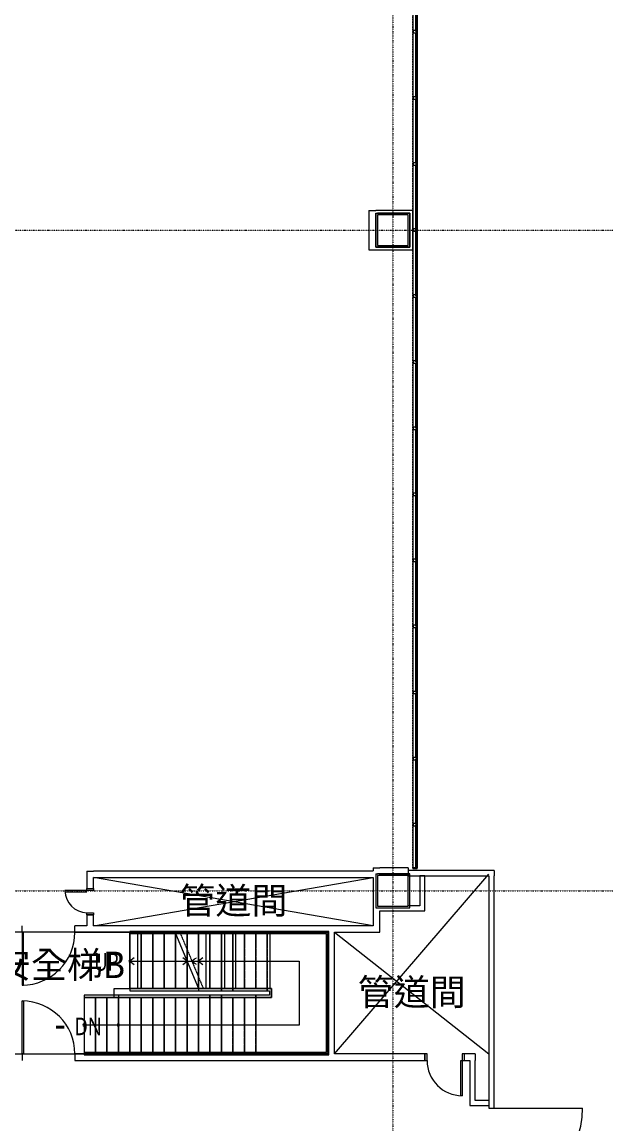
# Model space of a CAD drawing. Extents: x -181672 to 290600, y -29000 to 395522.
# Drawn here: x 253175 to 266440, y 24708 to 49725 of the extents above; entities that cross this region are included whole.
import ezdxf
from ezdxf.enums import TextEntityAlignment as Align

# ---------------------------------------------------------------- set-up
doc = ezdxf.new("R2010")
doc.units = 0
doc.header["$LTSCALE"] = 10
for name, pattern in [('H12PL2$0$JJP_三點線', [0.9, 0.3, -0.15, 0, -0.15, 0, -0.15, 0, -0.15]), ('H12PL2$0$JJP_虛線(退縮線、投影線、地下室範圍、非屬本工程、圖面分區)', [0.45, 0.3, -0.15]), ('H12PL2$0$TAI_虛線', [5.644, 2.822, -2.822]), ('H12PL2$0$虛線', [0.846667, 0.423333, -0.423333])]:
    doc.linetypes.add(name, pattern=pattern)
for name, color, linetype in [('H12PL2$0$A-OBJE-2D', 252, 'Continuous'), ('H12PL2$0$A-STRS', 252, 'Continuous'), ('H12PL2$0$A-TEXT', 252, 'Continuous'), ('H12PL2$0$A-WALL-EX', 252, 'Continuous'), ('H12PL2$0$A-WALL-IN', 252, 'Continuous'), ('H12PL2$0$A-WINDOW', 252, 'Continuous'), ('H12PL2$0$A-ZONE', 252, 'Continuous'), ('H12PL2$0$Door', 252, 'Continuous'), ('H12PL2$0$S-COL', 252, 'Continuous'), ('H12PL2$0$S-GRID', 252, 'Continuous'), ('H12PL2$0$S-SLAB-SHOW', 252, 'Continuous')]:
    doc.layers.add(name, color=color, linetype=linetype)
doc.styles.add('H12PL2$0$Standard', font='', dxfattribs={"width": 0.8})
doc.styles.get('H12PL2$0$Standard').set_extended_font_data('Microsoft JhengHei')

# ---------------------------------------------------------------- blocks, each defined once
blk = doc.blocks.new('H12PL2')
at = {"layer": 'H12PL2$0$A-OBJE-2D', "lineweight": 0}
for p, q in [((254800, 29210), (261150, 30300)), ((261150, 29210), (254800, 30300)), ((260275, 26300), (263780, 30380)), ((260275, 29060), (263780, 26300))]:
    blk.add_line(p, q, dxfattribs=at)
at = {"layer": 'H12PL2$0$A-STRS', "lineweight": 0}
for p, q in [((256644.2, 29080), (255625, 29080)), ((255625, 29080), (255625, 29030)), ((257965, 29080), (255625, 29080)), ((255625, 29080), (255625, 29030)), ((255625, 29030), (256665, 29030)), ((255625, 29030), (255625, 27780)), ((256665, 29030), (255625, 29030)), ((255625, 29030), (255625, 27780)), ((255885, 29030), (255625, 29030)), ((255625, 29030), (257965, 29030)), ((255625, 29030), (255625, 27780)), ((257965, 29030), (255625, 29030)), ((255625, 29030), (255625, 27780)), ((255885, 29030), (255625, 29030)), ((255885, 29030), (255885, 27780)), ((255885, 27780), (255885, 29030)), ((255885, 29030), (255885, 27780)), ((256145, 29030), (255885, 29030)), ((255885, 29030), (255885, 27780)), ((255885, 27780), (255885, 29030)), ((255885, 29030), (255885, 27780)), ((256145, 29030), (255885, 29030)), ((256145, 29030), (256145, 27780)), ((256145, 27780), (256145, 29030)), ((256145, 29030), (256145, 27780)), ((256405, 29030), (256145, 29030)), ((256145, 29030), (256145, 27780)), ((256145, 27780), (256145, 29030)), ((256145, 29030), (256145, 27780)), ((256405, 29030), (256145, 29030)), ((256405, 29030), (256405, 27780)), ((256405, 27780), (256405, 29030)), ((256405, 29030), (256405, 27780)), ((256665, 29030), (256405, 29030)), ((256405, 29030), (256405, 27780)), ((256405, 27780), (256405, 29030)), ((256405, 29030), (256405, 27780)), ((256665, 29030), (256405, 29030)), ((256665, 29030), (256665, 27780)), ((256665, 27780), (256665, 29030)), ((256665, 29030), (256665, 27780)), ((256665, 29030), (257185, 27780)), ((256665, 29030), (256665, 27780)), ((256665, 27780), (256665, 29030)), ((256665, 29030), (256665, 27780)), ((256925, 29030), (256665, 29030)), ((256925, 29030), (256925, 27780)), ((256925, 27780), (256925, 29030)), ((256925, 29030), (256925, 27780)), ((257185, 29030), (256925, 29030)), ((257705, 29080), (257185, 29080)), ((257185, 29080), (257185, 29030)), ((257185, 29030), (257185, 27780)), ((257185, 27780), (257185, 29030)), ((257185, 29030), (257185, 27780)), ((257445, 29030), (257185, 29030)), ((257185, 29030), (257705, 29030)), ((257185, 29030), (257185, 27780)), ((257705, 29030), (257185, 29030)), ((257185, 29030), (257185, 27780)), ((257445, 29030), (257185, 29030)), ((257445, 29030), (257445, 27780)), ((257445, 27780), (257445, 29030)), ((257445, 29030), (257445, 27780)), ((257705, 29030), (257445, 29030)), ((257445, 29030), (257445, 27780)), ((257445, 27780), (257445, 29030)), ((257445, 29030), (257445, 27780)), ((257705, 29030), (257445, 29030)), ((257705, 29030), (257705, 29080)), ((257965, 29080), (257705, 29080)), ((257705, 29080), (257705, 29030)), ((257705, 29030), (257705, 27780)), ((257705, 27780), (257705, 29030)), ((257705, 29030), (257705, 27780)), ((257965, 29030), (257705, 29030)), ((257705, 29030), (257965, 29030)), ((257779.57, 29030), (257705, 29030)), ((257705, 29030), (257705, 27780)), ((257705, 29030), (257705, 27780)), ((257705, 29030), (257705, 27780)), ((257705, 27780), (257705, 29030)), ((257705, 29030), (257705, 27780)), ((257965, 29030), (257705, 29030)), ((257965, 29030), (257779.57, 29030)), ((257965, 29030), (257965, 29080)), ((260145, 29080), (257965, 29080)), ((257965, 29080), (257965, 29030)), ((260145, 29080), (257965, 29080)), ((257965, 29030), (260095, 29030)), ((258032.66, 29030), (257965, 29030)), ((257965, 29030), (257965, 27780)), ((257965, 29030), (257965, 27780)), ((257965, 29030), (257965, 27780)), ((257965, 27780), (257965, 29030)), ((260095, 29030), (257965, 29030)), ((257965, 29030), (257965, 27780)), ((257965, 29030), (260095, 29030)), ((260095, 29030), (257965, 29030)), ((260095, 29030), (257965, 29030)), ((260095, 29030), (258032.66, 29030)), ((260095, 29030), (260095, 26330)), ((260095, 26330), (260095, 29030)), ((260095, 26330), (260095, 29030)), ((260095, 29030), (260095, 26330)), ((260095, 26330), (260095, 29030)), ((260095, 26330), (260095, 29030)), ((260145, 26280), (260145, 29080)), ((260145, 26280), (260145, 29080)), ((255725, 28480), (255625, 28405)), ((255625, 28405), (255885, 28405)), ((255625, 28405), (255885, 28405)), ((255625, 28405), (255725, 28330)), ((255885, 28405), (256925, 28405)), ((255885, 28405), (257965, 28405)), ((256925, 28405), (256825, 28480)), ((256825, 28330), (256925, 28405)), ((256925, 28405), (256925, 27780)), ((256925, 27780), (256925, 28405)), ((256925, 28405), (256925, 27780)), ((257285, 28480), (257185, 28405)), ((257185, 28405), (257445, 28405)), ((257185, 28405), (257285, 28330)), ((257445, 28405), (257705, 28405)), ((257705, 28405), (257965, 28405)), ((257965, 28405), (259470, 28405)), ((257965, 28405), (259470, 28405)), ((259470, 28405), (259470, 26955)), ((259470, 28405), (259470, 26955)), ((257185, 27780), (255625, 27780)), ((255625, 27780), (255625, 27730)), ((255625, 27780), (257185, 27780)), ((255625, 27780), (255885, 27780)), ((257965, 27780), (255625, 27780)), ((255625, 27780), (255625, 27730)), ((255625, 27780), (257965, 27780)), ((255625, 27780), (255885, 27780)), ((255885, 27780), (256145, 27780)), ((255885, 27780), (256145, 27780)), ((256145, 27780), (256405, 27780)), ((256145, 27780), (256405, 27780)), ((256405, 27780), (256665, 27780)), ((256405, 27780), (256665, 27780)), ((256665, 27780), (256925, 27780)), ((256665, 27780), (256925, 27780)), ((256925, 27780), (257185, 27780)), ((256925, 27780), (257185, 27780)), ((257185, 27780), (257445, 27780)), ((257705, 27780), (257185, 27780)), ((257185, 27780), (257185, 27730)), ((257185, 27780), (257705, 27780)), ((257185, 27780), (257445, 27780)), ((257445, 27780), (257705, 27780)), ((257445, 27780), (257705, 27780)), ((257705, 27780), (257965, 27780)), ((257705, 27730), (257705, 27780)), ((257965, 27780), (257705, 27780)), ((257705, 27780), (257705, 27730)), ((257705, 27780), (257779.57, 27780)), ((257705, 27780), (257965, 27780)), ((257779.57, 27780), (257965, 27780)), ((257965, 27730), (257965, 27780)), ((258845, 27780), (257965, 27780)), ((257965, 27780), (257965, 27730)), ((257965, 27780), (258032.66, 27780)), ((257965, 27780), (258845, 27780)), ((258845, 27780), (257965, 27780)), ((257965, 27780), (258845, 27780)), ((257965, 27780), (258845, 27780)), ((258032.66, 27780), (258845, 27780)), ((258845, 27580), (258845, 27780)), ((258845, 27780), (258845, 27580)), ((258845, 27780), (258845, 27580)), ((258845, 27580), (258845, 27780)), ((258845, 27780), (258845, 27580)), ((258845, 27780), (258845, 27580)), ((257445, 27630), (254585, 27630)), ((254585, 27630), (254585, 27580)), ((254585, 27580), (257445, 27580)), ((254585, 27580), (254585, 26330)), ((257445, 27580), (254585, 27580)), ((254845, 27580), (254585, 27580)), ((254585, 27580), (254585, 26330)), ((254845, 26330), (254845, 27580)), ((255105, 27580), (254845, 27580)), ((254845, 27580), (254845, 26330)), ((254845, 26330), (254845, 27580)), ((255105, 26330), (255105, 27580)), ((255365, 27580), (255105, 27580)), ((255105, 27580), (255105, 26330)), ((255105, 26330), (255105, 27580)), ((257705, 27630), (255365, 27630)), ((255365, 27630), (255365, 27580)), ((255365, 27580), (257705, 27580)), ((257705, 27580), (255365, 27580)), ((255365, 27580), (255365, 26330)), ((255625, 27580), (255365, 27580)), ((255365, 27580), (255365, 26330)), ((255365, 26330), (255365, 27580)), ((255625, 27580), (255365, 27580)), ((255365, 27580), (255365, 26330)), ((255365, 26330), (255365, 27580)), ((255625, 27730), (257205.8, 27730)), ((255625, 27730), (257965, 27730)), ((255625, 26330), (255625, 27580)), ((255885, 27580), (255625, 27580)), ((255625, 27580), (255625, 26330)), ((255625, 26330), (255625, 27580)), ((255625, 26330), (255625, 27580)), ((255885, 27580), (255625, 27580)), ((255625, 27580), (255625, 26330)), ((255625, 26330), (255625, 27580)), ((255885, 26330), (255885, 27580)), ((256145, 27580), (255885, 27580)), ((255885, 27580), (255885, 26330)), ((255885, 26330), (255885, 27580)), ((255885, 26330), (255885, 27580)), ((256145, 27580), (255885, 27580)), ((255885, 27580), (255885, 26330)), ((255885, 26330), (255885, 27580)), ((256145, 26330), (256145, 27580)), ((256405, 27580), (256145, 27580)), ((256145, 27580), (256145, 26330)), ((256145, 26330), (256145, 27580)), ((256145, 26330), (256145, 27580)), ((256405, 27580), (256145, 27580)), ((256145, 27580), (256145, 26330)), ((256145, 26330), (256145, 27580)), ((256405, 26330), (256405, 27580)), ((256665, 27580), (256405, 27580)), ((256405, 27580), (256405, 26330)), ((256405, 26330), (256405, 27580)), ((256405, 26330), (256405, 27580)), ((256665, 27580), (256405, 27580)), ((256405, 27580), (256405, 26330)), ((256405, 26330), (256405, 27580)), ((256665, 26330), (256665, 27580)), ((256925, 27580), (256665, 27580)), ((256665, 27580), (256665, 26330)), ((256665, 26330), (256665, 27580)), ((256665, 26330), (256665, 27580)), ((256925, 27580), (256665, 27580)), ((256665, 27580), (256665, 26330)), ((256665, 26330), (256665, 27580)), ((256925, 26330), (256925, 27580)), ((257185, 27580), (256925, 27580)), ((256925, 27580), (256925, 26330)), ((256925, 26330), (256925, 27580)), ((256925, 26330), (256925, 27580)), ((257185, 27580), (256925, 27580)), ((256925, 27580), (256925, 26330)), ((256925, 26330), (256925, 27580)), ((257185, 27730), (257705, 27730)), ((257185, 26330), (257185, 27580)), ((257445, 27580), (257185, 27580)), ((257185, 27580), (257185, 26330)), ((257185, 26330), (257185, 27580)), ((257185, 26330), (257185, 27580)), ((257445, 27580), (257185, 27580)), ((257185, 27580), (257185, 26330)), ((257185, 26330), (257185, 27580)), ((257705, 27630), (257445, 27630)), ((257445, 27630), (257445, 27580)), ((257445, 27580), (257445, 27630)), ((257445, 26330), (257445, 27580)), ((257705, 27580), (257445, 27580)), ((257445, 27580), (257445, 26330)), ((257445, 26330), (257445, 27580)), ((257445, 27580), (257705, 27580)), ((257705, 27580), (257445, 27580)), ((257445, 26330), (257445, 27580)), ((257445, 26330), (257445, 27580)), ((257705, 27580), (257445, 27580)), ((257445, 27580), (257445, 26330)), ((257445, 26330), (257445, 27580)), ((257705, 27730), (257965, 27730)), ((258795, 27630), (257705, 27630)), ((257705, 27630), (257705, 27580)), ((257705, 27580), (257705, 27630)), ((258795, 27630), (257705, 27630)), ((257705, 27580), (258845, 27580)), ((258845, 27580), (257705, 27580)), ((257705, 26330), (257705, 27580)), ((257705, 26330), (257705, 27580)), ((258845, 27580), (257705, 27580)), ((257705, 27580), (257705, 26330)), ((257705, 26330), (257705, 27580)), ((257705, 27580), (258845, 27580)), ((258845, 27580), (257705, 27580)), ((258845, 27580), (257705, 27580)), ((257965, 27730), (258795, 27730)), ((257965, 27730), (258795, 27730)), ((258795, 27730), (258795, 27630)), ((258795, 27730), (258795, 27630)), ((254845, 26955), (254585, 26955)), ((257445, 26955), (254845, 26955)), ((255625, 26955), (255365, 26955)), ((257705, 26955), (255625, 26955)), ((257705, 26955), (257445, 26955)), ((259470, 26955), (257705, 26955)), ((259470, 26955), (257705, 26955)), ((257445, 26330), (254585, 26330)), ((254585, 26330), (254585, 26280)), ((254585, 26330), (257445, 26330)), ((254585, 26330), (254845, 26330)), ((254585, 26280), (257445, 26280)), ((254845, 26330), (255105, 26330)), ((255105, 26330), (255365, 26330)), ((257705, 26330), (255365, 26330)), ((255365, 26330), (255365, 26280)), ((255365, 26330), (257705, 26330)), ((255365, 26330), (255625, 26330)), ((255365, 26330), (255625, 26330)), ((255365, 26280), (257705, 26280)), ((255625, 26330), (255885, 26330)), ((255625, 26330), (255885, 26330)), ((255885, 26330), (256145, 26330)), ((255885, 26330), (256145, 26330)), ((256145, 26330), (256405, 26330)), ((256145, 26330), (256405, 26330)), ((256405, 26330), (256665, 26330)), ((256405, 26330), (256665, 26330)), ((256665, 26330), (256925, 26330)), ((256665, 26330), (256925, 26330)), ((256925, 26330), (257185, 26330)), ((256925, 26330), (257185, 26330)), ((257185, 26330), (257445, 26330)), ((257185, 26330), (257445, 26330)), ((257445, 26330), (257705, 26330)), ((257705, 26330), (257445, 26330)), ((257445, 26330), (257445, 26280)), ((257445, 26280), (257445, 26330)), ((257445, 26330), (257705, 26330)), ((257445, 26330), (257705, 26330)), ((257445, 26280), (257705, 26280)), ((260095, 26330), (257705, 26330)), ((257705, 26330), (257705, 26280)), ((257705, 26280), (257705, 26330)), ((257705, 26330), (260095, 26330)), ((257705, 26330), (260095, 26330)), ((260095, 26330), (257705, 26330)), ((257705, 26330), (260095, 26330)), ((257705, 26330), (260095, 26330)), ((257705, 26280), (260145, 26280)), ((257705, 26280), (260145, 26280))]:
    blk.add_line(p, q, dxfattribs=at)
at = {"layer": 'H12PL2$0$A-STRS', "linetype": 'H12PL2$0$JJP_虛線(退縮線、投影線、地下室範圍、非屬本工程、圖面分區)', "lineweight": 0}
for p, q in [((255804.09, 27780), (255804.09, 29030)), ((255804.09, 27780), (255804.09, 29030)), ((258745, 29080), (256752.51, 29080)), ((256773.31, 29030), (258745, 29030)), ((256925, 29030), (256773.31, 29030)), ((256773.31, 29030), (257293.31, 27780)), ((256925, 29030), (256925, 28665.36)), ((256925, 28665.36), (256925, 29030)), ((256925, 29030), (256925, 28665.36)), ((257185, 29030), (256925, 29030)), ((257185, 29030), (257185, 28040.36)), ((257185, 28040.36), (257185, 29030)), ((257185, 29030), (257185, 28040.36)), ((257445, 29030), (257185, 29030)), ((257360.68, 27780), (257360.68, 29030)), ((257445, 29030), (257445, 27780)), ((257445, 27780), (257445, 29030)), ((257445, 29030), (257445, 27780)), ((257705, 29030), (257445, 29030)), ((257705, 29030), (257705, 27780)), ((257705, 27780), (257705, 29030)), ((257705, 29030), (257705, 27780)), ((257965, 29030), (257705, 29030)), ((257779.57, 27780), (257779.57, 29030)), ((257965, 29030), (257965, 27780)), ((257965, 27780), (257965, 29030)), ((257965, 29030), (257965, 27780)), ((258225, 29030), (257965, 29030)), ((258032.66, 27780), (258032.66, 29030)), ((258225, 29030), (258225, 27780)), ((258225, 27780), (258225, 29030)), ((258225, 29030), (258225, 27780)), ((258485, 29030), (258225, 29030)), ((258485, 29030), (258485, 27780)), ((258485, 27780), (258485, 29030)), ((258485, 29030), (258485, 27780)), ((258745, 29030), (258485, 29030)), ((258745, 29030), (258745, 29080)), ((260145, 29080), (258745, 29080)), ((258745, 29080), (258745, 29030)), ((258745, 29030), (260095, 29030)), ((258745, 29030), (258745, 27780)), ((258745, 29030), (258745, 27780)), ((258745, 29030), (258745, 27780)), ((258745, 27780), (258745, 29030)), ((260095, 29030), (258745, 29030)), ((258745, 29030), (258745, 27780)), ((258812.66, 27780), (258812.66, 29030)), ((260095, 29030), (260095, 26330)), ((260095, 26330), (260095, 29030)), ((260145, 26280), (260145, 29080)), ((257133.31, 28480), (257033.31, 28405)), ((257033.31, 28405), (258745, 28405)), ((257033.31, 28405), (257133.31, 28330)), ((258745, 28405), (259470, 28405)), ((259470, 28405), (259470, 26955)), ((258745, 27780), (257293.31, 27780)), ((257293.31, 27780), (257445, 27780)), ((257445, 27780), (257705, 27780)), ((257705, 27780), (257965, 27780)), ((257965, 27780), (258225, 27780)), ((258225, 27780), (258485, 27780)), ((258485, 27780), (258745, 27780)), ((258745, 27730), (258745, 27780)), ((258845, 27780), (258745, 27780)), ((258745, 27780), (258745, 27730)), ((258745, 27780), (258845, 27780)), ((258845, 27580), (258845, 27780)), ((258845, 27780), (258845, 27580)), ((258485, 27630), (255365, 27630)), ((255365, 27630), (255365, 27580)), ((255365, 27580), (258485, 27580)), ((255625, 27580), (255365, 27580)), ((255365, 27580), (255365, 26330)), ((255625, 26330), (255625, 27580)), ((255885, 27580), (255625, 27580)), ((255625, 27580), (255625, 26330)), ((255625, 26330), (255625, 27580)), ((255885, 26330), (255885, 27580)), ((256145, 27580), (255885, 27580)), ((255885, 27580), (255885, 26330)), ((255885, 26330), (255885, 27580)), ((256145, 26330), (256145, 27580)), ((256405, 27580), (256145, 27580)), ((256145, 27580), (256145, 26330)), ((256145, 26330), (256145, 27580)), ((256405, 26330), (256405, 27580)), ((256665, 27580), (256405, 27580)), ((256405, 27580), (256405, 26330)), ((256405, 26330), (256405, 27580)), ((256665, 26330), (256665, 27580)), ((256925, 27580), (256665, 27580)), ((256665, 27580), (256665, 26330)), ((256665, 26330), (256665, 27580)), ((256925, 26330), (256925, 27580)), ((257185, 27580), (256925, 27580)), ((256925, 27580), (256925, 26330)), ((256925, 26330), (256925, 27580)), ((257185, 26330), (257185, 27580)), ((257445, 27580), (257185, 27580)), ((257185, 27580), (257185, 26330)), ((257185, 26330), (257185, 27580)), ((257314.11, 27730), (258745, 27730)), ((257445, 26330), (257445, 27580)), ((257705, 27580), (257445, 27580)), ((257445, 27580), (257445, 26330)), ((257445, 26330), (257445, 27580)), ((257445, 26330), (257445, 27580)), ((257705, 26330), (257705, 27580)), ((257965, 27580), (257705, 27580)), ((257705, 27580), (257705, 26330)), ((257705, 26330), (257705, 27580)), ((257705, 26330), (257705, 27580)), ((257965, 26330), (257965, 27580)), ((258225, 27580), (257965, 27580)), ((257965, 27580), (257965, 26330)), ((257965, 26330), (257965, 27580)), ((258225, 26330), (258225, 27580)), ((258485, 27580), (258225, 27580)), ((258225, 27580), (258225, 26330)), ((258225, 26330), (258225, 27580)), ((258795, 27630), (258485, 27630)), ((258485, 27630), (258485, 27580)), ((258485, 27580), (258485, 27630)), ((258485, 27580), (258845, 27580)), ((258485, 26330), (258485, 27580)), ((258485, 26330), (258485, 27580)), ((258485, 26330), (258485, 27580)), ((258845, 27580), (258485, 27580)), ((258485, 27580), (258485, 26330)), ((258485, 26330), (258485, 27580)), ((258745, 27730), (258795, 27730)), ((258795, 27730), (258795, 27630)), ((255625, 26955), (255365, 26955)), ((258485, 26955), (255625, 26955)), ((259470, 26955), (258485, 26955)), ((258485, 26330), (255365, 26330)), ((255365, 26330), (255365, 26280)), ((255365, 26330), (255625, 26330)), ((255365, 26280), (258485, 26280)), ((255625, 26330), (255885, 26330)), ((255885, 26330), (256145, 26330)), ((256145, 26330), (256405, 26330)), ((256405, 26330), (256665, 26330)), ((256665, 26330), (256925, 26330)), ((256925, 26330), (257185, 26330)), ((257185, 26330), (257445, 26330)), ((257445, 26330), (257705, 26330)), ((257705, 26330), (257965, 26330)), ((257965, 26330), (258225, 26330)), ((258225, 26330), (258485, 26330)), ((260095, 26330), (258485, 26330)), ((258485, 26330), (258485, 26280)), ((258485, 26280), (258485, 26330)), ((258485, 26330), (260095, 26330)), ((258485, 26280), (260145, 26280))]:
    blk.add_line(p, q, dxfattribs=at)
at = {"layer": 'H12PL2$0$A-STRS', "linetype": 'H12PL2$0$虛線', "lineweight": 0}
for p, q in [((258745, 29030), (256773.31, 29030)), ((258812.66, 29030), (258745, 29030)), ((260095, 29030), (258812.66, 29030)), ((260095, 26330), (260095, 29030)), ((257293.31, 27780), (258745, 27780)), ((258745, 27780), (258812.66, 27780)), ((258812.66, 27780), (258845, 27780)), ((258845, 27780), (258845, 27580)), ((258485, 27580), (255365, 27580)), ((255365, 27580), (255365, 26330)), ((258845, 27580), (258485, 27580)), ((255365, 26330), (258485, 26330)), ((258485, 26330), (260095, 26330))]:
    blk.add_line(p, q, dxfattribs=at)
at = {"layer": 'H12PL2$0$A-STRS', "lineweight": 0, "flags": 128}
for points in [[(255625, 28380, 1), (255625, 28430, 1)], [(254585, 26930, 1), (254585, 26980, 1)], [(255365, 26930, 1), (255365, 26980, 1)]]:
    blk.add_lwpolyline(points, format="xyb", close=True, dxfattribs=at)
at = {"layer": 'H12PL2$0$A-WALL-EX', "lineweight": 0}
for p, q in [((262150, 30520), (262050, 30520)), ((263780, 25066.44), (263895, 25066.44)), ((263895, 25066.44), (263900, 25066.44))]:
    blk.add_line(p, q, dxfattribs=at)
at = {"layer": 'H12PL2$0$A-WALL-EX', "lineweight": 0, "flags": 128}
for points in [[(263900, 30465), (261950, 30465)], [(261950, 30465), (261950, 30345)], [(261950, 30345), (263780, 30345)], [(262050, 30520), (262050, 30500)], [(262150, 30500), (262050, 30500)], [(262150, 30500), (262150, 30520)], [(263780, 30345), (263780, 25066.44)], [(263900, 30465), (263900, 30345)], [(263900, 25066.44), (263900, 30345)]]:
    blk.add_lwpolyline(points, dxfattribs=at)
at = {"layer": 'H12PL2$0$A-WALL-IN', "lineweight": 0}
for p, q in [((254650, 30055), (254800, 30055)), ((254650, 29455), (254800, 29455)), ((253175, 29060), (253175, 29210)), ((254375, 29060), (254375, 29210)), ((253175, 26300), (253175, 26150)), ((254375, 26300), (254375, 26150)), ((262325, 26150), (262325, 26300)), ((263225, 26150), (263225, 26300))]:
    blk.add_line(p, q, dxfattribs=at)
at = {"layer": 'H12PL2$0$A-WALL-IN', "lineweight": 0, "flags": 128}
for points in [[(261050, 45450), (261215, 45450)], [(261050, 45450), (261050, 44550)], [(261985, 45450), (261215, 45450)], [(261215, 44615), (261215, 45385)], [(261215, 45385), (261985, 45385)], [(261215, 45385), (261250, 45385)], [(261215, 45385), (261215, 44615)], [(261950, 45385), (261250, 45385)], [(261985, 45385), (261950, 45385)], [(262050, 45450), (261985, 45450)], [(261985, 45385), (261985, 44615)], [(261985, 44650), (261985, 45385)], [(262050, 44615), (262050, 45450)], [(261050, 44550), (261215, 44550)], [(261985, 44615), (261215, 44615)], [(261215, 44615), (261250, 44615)], [(261215, 44550), (262050, 44550)], [(261250, 44615), (261985, 44615)], [(261985, 44615), (261985, 44650)], [(262050, 44550), (262050, 44615)], [(254650, 30450), (254800, 30450)], [(254650, 30450), (254650, 30055)], [(261150, 30450), (254800, 30450)], [(254800, 30300), (261150, 30300)], [(254800, 30055), (254800, 30300)], [(261150, 30520), (261300, 30520)], [(261150, 30520), (261150, 30452.5)], [(261150, 30300), (261150, 29210)], [(261215, 30385), (261250, 30385)], [(261215, 30385), (261215, 29615)], [(261950, 30385), (261250, 30385)], [(261950, 30520), (261300, 30520)], [(261300, 30385), (261950, 30385)], [(261300, 30350), (261300, 30385)], [(261950, 30520), (261950, 30385)], [(261985, 30385), (261950, 30385)], [(261985, 29650), (261985, 30385)], [(262325.5, 30345), (262212.5, 30345)], [(262212.5, 30345), (262212.5, 29662.5)], [(262325.5, 29662.5), (262325.5, 30345)], [(261215, 29615), (261250, 29615)], [(261250, 29615), (261985, 29615)], [(261300, 29549.5), (262325.5, 29549.5)], [(261300, 29210), (261300, 29549.5)], [(262212.5, 29662.5), (261950, 29662.5)], [(261985, 29615), (261985, 29650)], [(262325.5, 29549.5), (262325.5, 29662.5)], [(254650, 29455), (254650, 29210)], [(254800, 29210), (254800, 29455)], [(254650, 29210), (254375, 29210)], [(254375, 29060), (260125, 29060)], [(261150, 29210), (254800, 29210)], [(260125, 29060), (260125, 26300)], [(260275, 29060), (261300, 29060)], [(260275, 26300), (260275, 29060)], [(261300, 29060), (261300, 29210)], [(260125, 26300), (254375, 26300)], [(262325, 26300), (260275, 26300)], [(263467.5, 26300), (263225, 26300)], [(263467.5, 26300), (263467.5, 26150)], [(254375, 26150), (260125, 26150)], [(260125, 26150), (260275, 26150)], [(260275, 26150), (262325, 26150)], [(263225, 26150), (263349.5, 26150)], [(263349.5, 26150), (263349.5, 25125)], [(263467.5, 25243), (263467.5, 26150)], [(263349.5, 25125), (263467.5, 25125)], [(263780, 25243), (263467.5, 25243)], [(263467.5, 25125), (263780, 25125)], [(263780, 25243), (263780, 25125)]]:
    blk.add_lwpolyline(points, dxfattribs=at)
at = {"layer": 'H12PL2$0$A-WINDOW', "lineweight": 0}
for p, q in [((262060, 49530), (262060, 49470)), ((262130, 49530), (262060, 49530)), ((262130, 49470), (262060, 49470)), ((262130, 49530), (262130, 49470)), ((262060, 48030), (262060, 47970)), ((262130, 48030), (262060, 48030)), ((262130, 47970), (262060, 47970)), ((262130, 48030), (262130, 47970)), ((262060, 46530), (262060, 46470)), ((262130, 46530), (262060, 46530)), ((262130, 46470), (262060, 46470)), ((262130, 46530), (262130, 46470)), ((262060, 45030), (262060, 44970)), ((262130, 45030), (262060, 45030)), ((262130, 45030), (262130, 44970)), ((262130, 44970), (262060, 44970)), ((262060, 43530), (262060, 43470)), ((262130, 43530), (262060, 43530)), ((262130, 43530), (262130, 43470)), ((262130, 43470), (262060, 43470)), ((262060, 42030), (262060, 41970)), ((262130, 42030), (262060, 42030)), ((262130, 42030), (262130, 41970)), ((262130, 41970), (262060, 41970)), ((262060, 40530), (262060, 40470)), ((262130, 40530), (262060, 40530)), ((262130, 40530), (262130, 40470)), ((262130, 40470), (262060, 40470)), ((262060, 39030), (262060, 38970)), ((262130, 39030), (262060, 39030)), ((262130, 39030), (262130, 38970)), ((262130, 38970), (262060, 38970)), ((262060, 37530), (262060, 37470)), ((262130, 37530), (262060, 37530)), ((262130, 37530), (262130, 37470)), ((262130, 37470), (262060, 37470)), ((262060, 36030), (262060, 35970)), ((262130, 36030), (262060, 36030)), ((262130, 36030), (262130, 35970)), ((262130, 35970), (262060, 35970)), ((262060, 34530), (262060, 34470)), ((262130, 34530), (262060, 34530)), ((262130, 34530), (262130, 34470)), ((262130, 34470), (262060, 34470)), ((262060, 33030), (262060, 32970)), ((262130, 33030), (262060, 33030)), ((262130, 33030), (262130, 32970)), ((262130, 32970), (262060, 32970)), ((262060, 31530), (262060, 31470)), ((262130, 31530), (262060, 31530)), ((262130, 31530), (262130, 31470)), ((262130, 31470), (262060, 31470))]:
    blk.add_line(p, q, dxfattribs=at)
at = {"layer": 'H12PL2$0$A-WINDOW', "linetype": 'H12PL2$0$TAI_虛線', "lineweight": 0, "flags": 128}
for points in [[(262050, 30520), (262050, 31500), (262050, 33000), (262050, 34500), (262050, 36000), (262050, 37500), (262050, 39000), (262050, 40500), (262050, 42000), (262050, 43500), (262050, 45000), (262050, 46500), (262050, 48000), (262050, 49500), (262050, 51000), (262050, 52500), (262050, 54000), (262050, 55500), (262050, 57000), (262050, 58500), (262050, 60000), (262050, 61500), (262050, 63000), (262050, 64500), (262050, 66000), (262050, 67500), (262050, 69000), (262050, 70500), (262050, 72000), (262050, 73500), (262050, 75000), (262050, 76500), (262050, 78000), (262050, 79500), (262050, 81000), (262050, 82500), (262050, 84000), (262050, 85500), (262050, 87000), (262050, 88500), (262050, 90000), (262050, 90450)], [(262150, 30520), (262150, 31500), (262150, 33000), (262150, 34500), (262150, 36000), (262150, 37500), (262150, 39000), (262150, 40500), (262150, 42000), (262150, 43500), (262150, 45000), (262150, 46500), (262150, 48000), (262150, 49500), (262150, 51000), (262150, 52500), (262150, 54000), (262150, 55500), (262150, 57000), (262150, 58500), (262150, 60000), (262150, 61500), (262150, 63000), (262150, 64500), (262150, 66000), (262150, 67500), (262150, 69000), (262150, 70500), (262150, 72000), (262150, 73500), (262150, 75000), (262150, 76500), (262150, 78000), (262150, 79500), (262150, 81000), (262150, 82500), (262150, 84000), (262150, 85500), (262150, 87000), (262150, 88500), (262150, 90000), (262150, 90550)], [(262050, 30520), (262150, 30520)]]:
    blk.add_lwpolyline(points, dxfattribs=at)
at = {"layer": 'H12PL2$0$A-WINDOW', "lineweight": 0, "flags": 128}
for points in [[(262050, 51000), (262050, 49500), (262050, 48000), (262050, 46500), (262050, 45000), (262050, 43500), (262050, 42000), (262050, 40500), (262050, 39000), (262050, 37500), (262050, 36000), (262050, 34500), (262050, 33000), (262050, 31500), (262050, 30520)], [(262140, 30520), (262140, 31500), (262140, 33000), (262140, 34500), (262140, 36000), (262140, 37500), (262140, 39000), (262140, 40500), (262140, 42000), (262140, 43500), (262140, 45000), (262140, 46500), (262140, 48000), (262140, 49500), (262140, 51000)], [(262150, 51000), (262150, 49500), (262150, 48000), (262150, 46500), (262150, 45000), (262150, 43500), (262150, 42000), (262150, 40500), (262150, 39000), (262150, 37500), (262150, 36000), (262150, 34500), (262150, 33000), (262150, 31500), (262150, 30520)], [(262120, 49530), (262120, 50970)], [(262120, 48030), (262120, 49470)], [(262120, 46530), (262120, 47970)], [(262120, 45030), (262120, 46470)], [(262120, 43530), (262120, 44970)], [(262120, 42030), (262120, 43470)], [(262120, 40530), (262120, 41970)], [(262120, 39030), (262120, 40470)], [(262120, 37530), (262120, 38970)], [(262120, 36030), (262120, 37470)], [(262120, 34530), (262120, 35970)], [(262120, 33030), (262120, 34470)], [(262120, 31530), (262120, 32970)], [(262120, 30520), (262120, 31470)], [(262120, 30520), (262050, 30520)], [(262120, 30520), (262140, 30520)], [(262150, 30520), (262140, 30520)]]:
    blk.add_lwpolyline(points, dxfattribs=at)
for points in [[(262140, 49510), (262120, 49510), (262120, 50990), (262140, 50990)], [(262140, 48010), (262120, 48010), (262120, 49490), (262140, 49490)], [(262140, 46510), (262120, 46510), (262120, 47990), (262140, 47990)], [(262140, 45010), (262120, 45010), (262120, 46490), (262140, 46490)], [(262140, 43510), (262120, 43510), (262120, 44990), (262140, 44990)], [(262140, 42010), (262120, 42010), (262120, 43490), (262140, 43490)], [(262140, 40510), (262120, 40510), (262120, 41990), (262140, 41990)], [(262140, 39010), (262120, 39010), (262120, 40490), (262140, 40490)], [(262140, 37510), (262120, 37510), (262120, 38990), (262140, 38990)], [(262140, 36010), (262120, 36010), (262120, 37490), (262140, 37490)], [(262140, 34510), (262120, 34510), (262120, 35990), (262140, 35990)], [(262140, 33010), (262120, 33010), (262120, 34490), (262140, 34490)], [(262140, 31510), (262120, 31510), (262120, 32990), (262140, 32990)], [(262140, 30520), (262120, 30520), (262120, 31490), (262140, 31490)]]:
    blk.add_lwpolyline(points, close=True, dxfattribs=at)
at = {"layer": 'H12PL2$0$Door', "lineweight": 0}
for p, q in [((262150, 30520), (262050, 30520)), ((254650, 30005), (254650, 30055)), ((254650, 30055), (254800, 30055)), ((254800, 30055), (254800, 30005)), ((254650, 30005), (254150, 30005)), ((254150, 30005), (254150, 29975)), ((254150, 29975), (254650, 29975)), ((254650, 29975), (254650, 30005)), ((254800, 30005), (254650, 30005)), ((254650, 29455), (254650, 29505)), ((254650, 29505), (254800, 29505)), ((254800, 29455), (254650, 29455)), ((254800, 29505), (254800, 29455)), ((253175, 29060), (253175, 29210)), ((253175, 29060), (253175, 27860)), ((253205, 29060), (253175, 29060)), ((253205, 27860), (253205, 29060)), ((254375, 29060), (254375, 29210)), ((253175, 27860), (253205, 27860)), ((253175, 26300), (253175, 27500)), ((253175, 27500), (253205, 27500)), ((253205, 27500), (253205, 26300)), ((253205, 26300), (253175, 26300)), ((253175, 26300), (253175, 26150)), ((254375, 26300), (254375, 26150)), ((262375, 26300), (262325, 26300)), ((262325, 26300), (262325, 26150)), ((262375, 26150), (262375, 26300)), ((263225, 26300), (263175, 26300)), ((263175, 26300), (263175, 26150)), ((263225, 26150), (263225, 26300)), ((262325, 26150), (262375, 26150)), ((263145, 25350), (263145, 26150)), ((263145, 26150), (263175, 26150)), ((263175, 26150), (263175, 25350)), ((263175, 26150), (263225, 26150)), ((263175, 25350), (263145, 25350)), ((263780, 25066.44), (263895, 25066.44)), ((263780, 25066.44), (263895, 25066.44)), ((263895, 25066.44), (265908.22, 25066.44)), ((263895, 25066.44), (263900, 25066.44))]:
    blk.add_line(p, q, dxfattribs=at)
for centre, radius, start, end in [((254650, 30005), 500, 180, 270), ((253175, 29060), 1200, 270, 0), ((253175, 26300), 1200, 0, 90), ((263175, 26150), 800, 180, 270), ((263895, 25066.44), 2013.22, 270, 0)]:
    blk.add_arc(centre, radius, start, end, dxfattribs=at)
at = {"layer": 'H12PL2$0$S-COL', "lineweight": 0, "flags": 128}
blk.add_lwpolyline([(261250, 44650), (261950, 44650), (261950, 45350), (261250, 45350)], close=True, dxfattribs=at)
blk.add_lwpolyline([(261950, 30350), (261250, 30350), (261250, 29650), (261950, 29650), (261950, 30345)], dxfattribs=at)
at = {"layer": 'H12PL2$0$S-GRID', "linetype": 'H12PL2$0$JJP_三點線', "lineweight": 0}
for p, q in [((261600, 128250), (261600, -28000)), ((-29000, 45000), (289600, 45000)), ((-29000, 30000), (289600, 30000))]:
    blk.add_line(p, q, dxfattribs=at)
at = {"layer": 'H12PL2$0$S-SLAB-SHOW', "lineweight": 0, "flags": 128}
blk.add_lwpolyline([(252850, 29060), (252850, 26300), (255365, 26300), (255365, 27580), (255265, 27580), (255265, 27780), (255625, 27780), (255625, 29060)], close=True, dxfattribs=at)
at = {"layer": 'H12PL2$0$A-TEXT', "linetype": 'Continuous', "lineweight": 0, "char_height": 400, "attachment_point": 4, "style": 'H12PL2$0$Standard'}
for s, insert in [('\\A1;UP', (254814.56, 28385.49)), ('\\A1;DN', (254365.02, 26922.76))]:
    blk.add_mtext(s, dxfattribs=dict(at, insert=insert))
at = {"layer": 'H12PL2$0$A-ZONE', "style": 'H12PL2$0$Standard'}
for s, p in [('管道間', (257975, 30077.55)), ('安全梯B', (254041.23, 28621.87)), ('管道間', (262027.5, 28002.55)), ('-', (254041.23, 27279.97))]:
    blk.add_text(s, height=600, dxfattribs=at).set_placement(p, align=Align.TOP_CENTER)

msp = doc.modelspace()

# ---------------------------------------------------------------- block references
msp.add_blockref('H12PL2', (0, 0))

doc.saveas('drawing.dxf')
